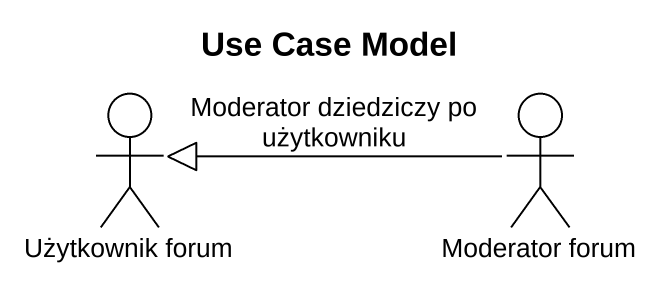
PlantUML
@startuml
title Use Case Model
actor "Użytkownik forum" as Użytkownik_forum
actor "Moderator forum" as Moderator_forum
Moderator_forum -left-|> Użytkownik_forum : Moderator dziedziczy po użytkowniku
@enduml
